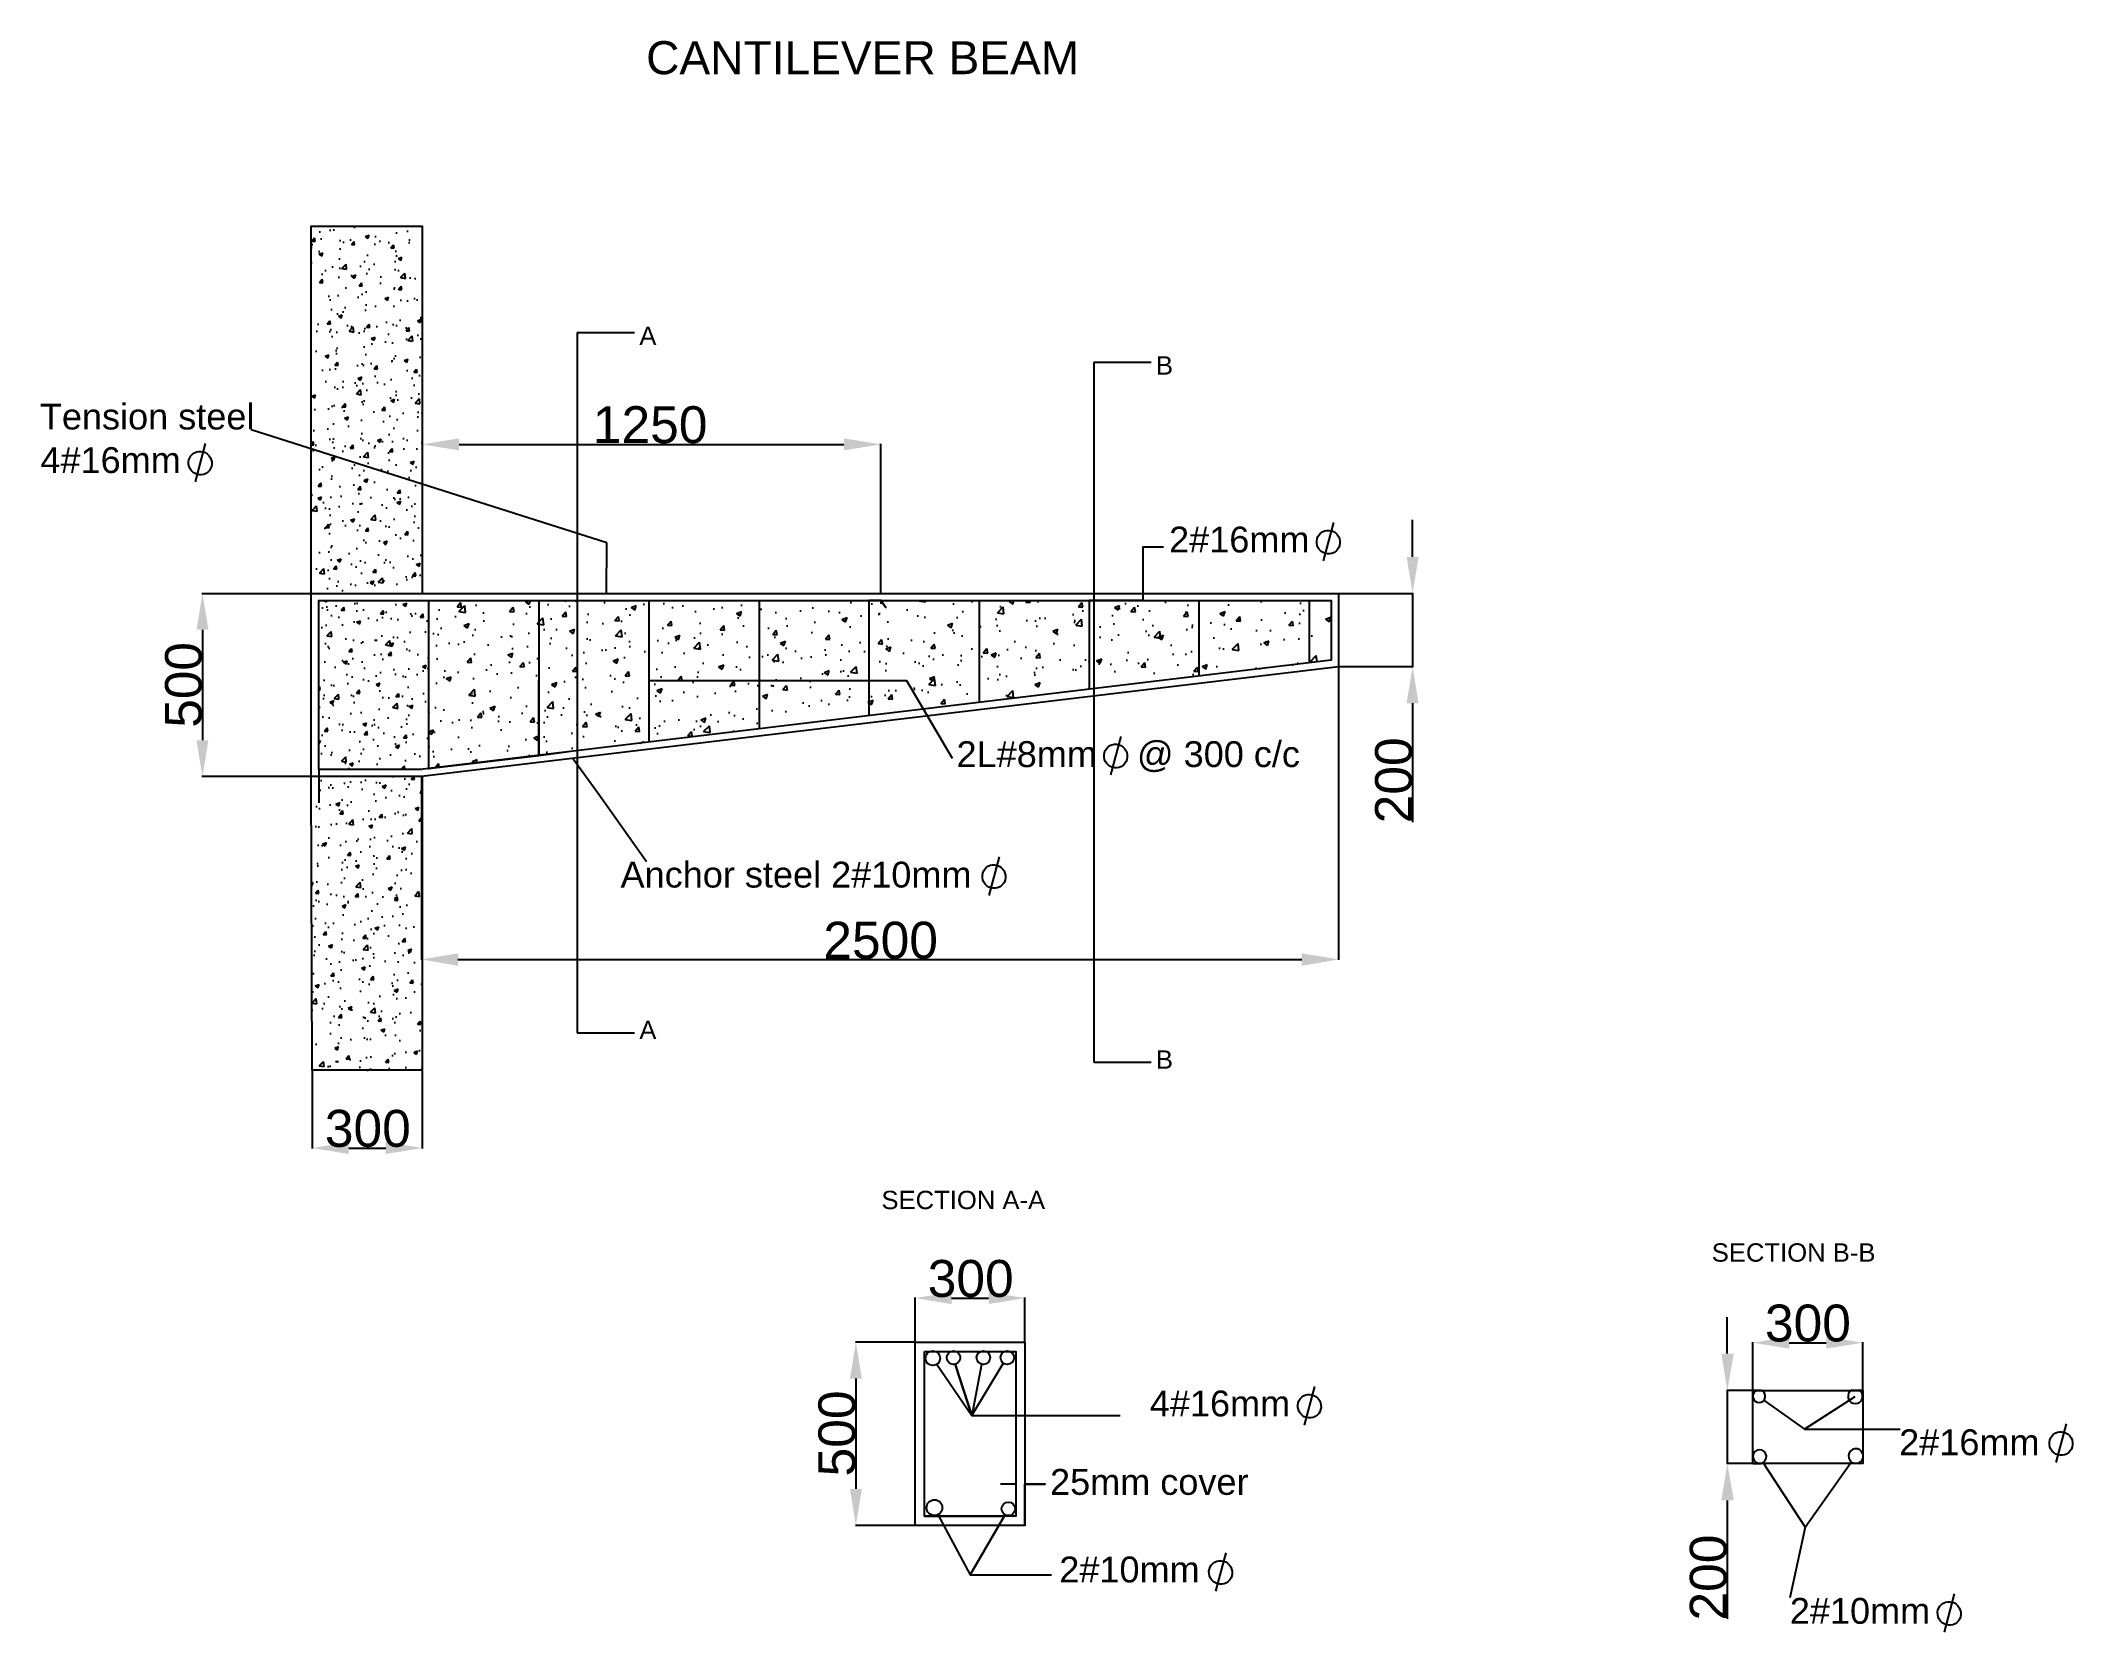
# Model space of a CAD drawing. Header units: inches. Extents: x 1184 to 6727, y 703 to 5040.
import ezdxf

# ---------------------------------------------------------------- set-up
doc = ezdxf.new("R2010")
doc.units = ezdxf.units.IN
doc.header["$MEASUREMENT"] = 0
doc.layers.add('PDF_0', color=7, linetype='Continuous')
doc.layers.add('PDF_Text', color=7, linetype='Continuous')
doc.styles.add('PDF ArialMT', font='arial.ttf')
doc.styles.get("Standard").update_dxf_attribs({"font": 'arial.ttf'})

msp = doc.modelspace()

# ---------------------------------------------------------------- hatches: boundary and pattern name
h = msp.add_hatch()
h.set_pattern_fill('AR-CONC', color=256, scale=15)
h.paths.add_polyline_path([(2223.7, 4534.3), (1921.4, 4534.3), (1921.4, 3927.6), (2223.7, 3831.7), (2223.7, 4233.5)])
h.paths.add_polyline_path([(2223.7, 3831.7), (1921.4, 3927.6), (1921.4, 3534.1), (2223.7, 3534.1)])
h.paths.add_polyline_path([(2241.4, 3514.8), (1942.1, 3514.8), (1942.1, 3054), (2219.2, 3054), (2241.4, 3056.6)])
h = msp.add_hatch()
h.set_pattern_fill('AR-CONC', color=256, scale=20)
h.paths.add_polyline_path([(2542.2, 3297), (2542.2, 3514.8), (2241.4, 3514.8), (2241.4, 3056.9), (2408.6, 3076.7), (2542.2, 3092.7)])
h.paths.add_polyline_path([(2841.6, 3514.8), (2646.7, 3514.8), (2646.7, 3105.3), (2841.6, 3128.6)])
h.paths.add_polyline_path([(2646.7, 3514.8), (2542.2, 3514.8), (2542.2, 3297), (2542.2, 3092.7), (2646.7, 3105.3)])
h.paths.add_polyline_path([(3142.4, 3514.8), (2841.6, 3514.8), (2841.6, 3297), (3142.4, 3297)])
h.paths.add_polyline_path([(3142.4, 3297), (2841.6, 3297), (2841.6, 3128.6), (3142.4, 3164.7)])
h.paths.add_polyline_path([(3441.7, 3514.8), (3142.4, 3514.8), (3142.4, 3297), (3441.7, 3297)])
h.paths.add_polyline_path([(3441.7, 3297), (3142.4, 3297), (3142.4, 3164.7), (3441.7, 3200.7)])
h.paths.add_polyline_path([(3742.5, 3514.8), (3441.7, 3514.8), (3441.7, 3297), (3543.9, 3297), (3590, 3218.5), (3742.5, 3236.8)])
h.paths.add_polyline_path([(3543.9, 3297), (3441.7, 3297), (3441.7, 3200.7), (3590, 3218.5)])
h.paths.add_polyline_path([(4041.8, 3514.8), (3742.5, 3514.8), (3742.5, 3236.8), (4041.8, 3272.7)])
h.paths.add_polyline_path([(4341.1, 3514.8), (4054.8, 3514.8), (4054.8, 3274.2), (4341.1, 3308.6)])
h.paths.add_polyline_path([(4641.9, 3514.8), (4341.1, 3514.8), (4341.1, 3308.6), (4641.9, 3344.7)])
h.paths.add_polyline_path([(4701.2, 3514.8), (4641.9, 3514.8), (4641.9, 3344.7), (4701.2, 3351.8)])
h = msp.add_hatch()
h.set_pattern_fill('AR-CONC', color=256, scale=15)
h.paths.add_polyline_path([(2223.7, 3034.9), (2222.2, 3034.7), (1921.4, 3034.7), (1924.3, 2234.5), (2223.7, 2234.5), (2223.7, 2733.9)])

# ---------------------------------------------------------------- linework, layer by layer
for p, q in [((2646.7, 4244.8), (2646.7, 2336.8)), ((2646.7, 4244.8), (2802.9, 4244.8)), ((4054.8, 4164.2), (4054.8, 2256.2)), ((4054.8, 4164.2), (4211.1, 4164.2)), ((1632.6, 3942.6), (1604.8, 3837.6)), ((2726.9, 3671.9), (1757.5, 3979.6)), ((4707.8, 3727.4), (4680, 3622.4)), ((2726.1, 3534.1), (2726.9, 3671.9)), ((4128.1, 3144.4), (4100.2, 3039.4)), ((3796.4, 2816), (3768.5, 2711)), ((2646.7, 2336.8), (2802.9, 2336.8)), ((4054.8, 2256.2), (4211.1, 2256.2)), ((4656.3, 1372.7), (4628.4, 1267.7)), ((6705, 1271), (6677.2, 1166)), ((4414.1, 919.7), (4386.3, 814.7)), ((6400.2, 808), (6372.4, 703))]:
    msp.add_line(p, q)
for centre in [(1618.7, 3889), (4693.8, 3673.8), (4114.1, 3090.8), (3782.4, 2762.4), (4642.3, 1319.1), (6691.1, 1217.4), (4400.2, 866.1), (6386.3, 754.4)]:
    msp.add_ellipse(centre, major_axis=(15.8, -28.3), ratio=0.971608)
at = {"layer": 'PDF_0', "lineweight": 25}
for points in [[(1623.5, 3534.1), (1921.4, 3534.1), (1921.4, 4534.3), (1924.3, 4534.3), (2223.7, 4534.3), (2223.7, 4233.5), (2223.7, 3534.1), (2364.4, 3534.1)], [(2223.7, 3941.5), (2223.7, 3534.1), (4721.9, 3534.1), (4924.9, 3534.1)], [(2324.4, 3940.1), (3373.5, 3940.1)], [(3474.3, 3534.1), (3474.3, 3941.5)], [(4923.5, 3633.3), (4923.5, 3734.1)], [(4244.8, 3660), (4188.5, 3660), (4188.5, 3514.8), (4041.8, 3514.8), (4041.8, 3273.3)], [(2223.7, 3034.7), (2223.7, 2733.9), (2223.7, 2234.5), (1924.3, 2234.5), (1921.4, 3034.7), (1921.4, 3534.1), (4721.9, 3534.1), (4721.9, 3334), (2222.2, 3034.7), (1921.4, 3034.7), (1623.5, 3034.7)], [(2222.2, 3054), (1942.1, 3054), (1942.1, 3514.8), (4701.2, 3514.8), (4701.2, 3351.8), (2219.2, 3054)], [(2223.7, 3514.8), (4701.2, 3514.8)], [(2241.4, 3514.8), (2241.4, 3056.9), (2542.2, 3092.5), (2542.2, 3297)], [(2542.2, 3514.8), (2542.2, 3092.5), (2622.3, 3102.9)], [(2841.6, 3514.8), (2841.6, 3128.1)], [(3142.4, 3514.8), (3142.4, 3165.1)], [(3487.6, 3495.5), (3474.3, 3514.8), (3441.7, 3514.8), (3441.7, 3200.7)], [(3481.7, 3510.3), (3474.3, 3514.8), (3487.6, 3495.5), (3474.3, 3514.8), (3474.3, 3505.9)], [(3742.5, 3514.8), (3742.5, 3236.2)], [(4341.1, 3514.8), (4341.1, 3308.8)], [(4641.9, 3514.8), (4641.9, 3344.4)], [(4923.5, 3534.1), (4923.5, 3334)], [(1625, 3434.8), (1625, 3134)], [(4924.9, 3334), (4721.9, 3334), (4721.9, 2535.3)], [(2841.6, 3297), (3543.9, 3297), (3668.4, 3085.1)], [(4923.5, 3234.7), (4923.5, 2910.2)], [(1942.1, 3054), (1942.1, 2963.6)], [(2635.6, 3083.6), (2705.2, 2987.3), (2835.3, 2803.6)], [(1942.1, 3033.2), (1942.1, 3033.2)], [(2222.2, 3033.2), (2222.2, 2535.3)], [(2321.5, 2536.8), (4621.2, 2536.8)], [(1924.3, 2233.1), (1924.3, 2021.2)], [(2223.7, 2233.1), (2223.7, 2021.2)], [(2023.6, 2022.6), (2124.4, 2022.6)], [(3567.6, 1495.1), (3567.6, 1615.2)], [(3666.9, 1613.7), (3767.7, 1613.7)], [(3866.9, 1495.1), (3866.9, 1615.2)], [(5781.4, 1462.5), (5781.4, 1561.8)], [(3566.1, 1493.7), (3404.6, 1493.7)], [(3592.8, 1468.5), (3615, 1468.5), (3652.1, 1468.5), (3711.4, 1468.5), (3775.1, 1468.5), (3822.5, 1468.5)], [(3615, 1468.5), (3671.4, 1468.5), (3758.8, 1468.5)], [(5851, 1363.3), (5851, 1493.7)], [(5950.3, 1492.2), (6051.1, 1492.2)], [(6150.4, 1363.3), (6150.4, 1493.7)], [(3406.1, 1394.4), (3406.1, 1093.6)], [(3625.4, 1434.4), (3721.7, 1293.6), (3807.7, 1435.9)], [(3748.4, 1432.9), (3721.7, 1293.6), (3677.3, 1431.4), (3721.7, 1293.6), (4126.4, 1293.6)], [(5849.6, 1361.8), (5779.9, 1361.8)], [(5781.4, 1361.8), (5781.4, 1163.2)], [(6150.4, 1361.8), (6150.4, 1188.4), (6150.4, 1175.1), (6150.4, 1163.2), (5851, 1163.2), (5851, 1361.8)], [(5873.3, 1361.8), (5851, 1361.8), (6150.4, 1361.8), (6119.2, 1361.8)], [(5882.2, 1335.1), (5991.8, 1256.6), (6129.6, 1345.5)], [(6113.3, 1335.1), (5991.8, 1256.6), (6252.6, 1256.6)], [(5879.2, 1164.7), (5993.3, 989.9), (6119.2, 1166.2)], [(5849.6, 1163.2), (5779.9, 1163.2)], [(5851, 1163.2), (5873.3, 1163.2)], [(6150.4, 1163.2), (6125.2, 1163.2)], [(3841.8, 1106.9), (3800.3, 1106.9)], [(3866.9, 994.3), (3866.9, 1106.9), (3921.8, 1106.9), (3866.9, 1106.9)], [(5781.4, 1062.5), (5781.4, 739.4)], [(3619.5, 1019.5), (3592.8, 1019.5), (3637.3, 1019.5), (3801.7, 1019.5)], [(3629.9, 1022.4), (3717.3, 859.5), (3812.1, 1022.4), (3717.3, 859.5), (3939.6, 859.5)], [(3841.8, 1019.5), (3821, 1019.5)], [(3566.1, 994.3), (3404.6, 994.3)], [(5993.3, 989.9), (5951.8, 797.3)]]:
    msp.add_lwpolyline(points, dxfattribs=at)
for points in [[(3567.6, 1493.7), (3866.9, 1493.7), (3866.9, 994.3), (3567.6, 994.3)], [(3592.8, 1468.5), (3841.8, 1468.5), (3841.8, 1019.5), (3592.8, 1019.5)]]:
    msp.add_lwpolyline(points, close=True, dxfattribs=at)
for centre, radius in [((3615.8, 1449.9), 20), ((3672.1, 1451.4), 18.5), ((3753.6, 1451.4), 18.5), ((3818.8, 1451.4), 18.5), ((3620.2, 1042.5), 21.5), ((3821.8, 1039.5), 18.5)]:
    msp.add_circle(centre, radius, dxfattribs=at)
for centre, radius, start, end in [((5868.1, 1346.2), 17, 108.9024, 71.0976), ((6130.4, 1346.2), 20, 119.6798, 60.3202), ((5869.6, 1181.7), 18.5, 283.4195, 256.5805), ((6131.8, 1183.2), 20, 18.715, 254.2893), ((6131.8, 1183.2), 20, 285.7097, 341.2862)]:
    msp.add_arc(centre, radius, start, end, dxfattribs=at)
at = {"layer": 'PDF_0', "transparency": 33554559}
for points in [[(2324.4, 3956.4), (2324.4, 3923.8), (2223.7, 3940.1)], [(3373.5, 3956.4), (3373.5, 3923.8), (3474.3, 3940.1)], [(4907.2, 3633.3), (4939.8, 3633.3), (4923.5, 3534.1)], [(1608.7, 3434.8), (1641.3, 3434.8), (1625, 3534.1)], [(1608.7, 3134), (1641.3, 3134), (1625, 3034.7)], [(1921.4, 3034.7), (1922.9, 2733.9), (1922.9, 2733.9)], [(2223.7, 3034.7), (2223.7, 2733.9), (2223.7, 2733.9)], [(1922.9, 2733.9), (1924.3, 2234.5), (1924.3, 2234.5)], [(2223.7, 2733.9), (2223.7, 2234.5), (2223.7, 2234.5)], [(2321.5, 2553.1), (2321.5, 2519), (2222.2, 2536.8)], [(4621.2, 2553.1), (4621.2, 2519), (4721.9, 2536.8)], [(2023.6, 2038.9), (2023.6, 2006.3), (1924.3, 2022.6)], [(2124.4, 2038.9), (2124.4, 2006.3), (2223.7, 2022.6)], [(3666.9, 1630), (3666.9, 1597.4), (3567.6, 1613.7)], [(3767.7, 1630), (3767.7, 1597.4), (3866.9, 1613.7)], [(5950.3, 1508.5), (5950.3, 1475.9), (5851, 1492.2)], [(6051.1, 1508.5), (6051.1, 1475.9), (6150.4, 1492.2)], [(3389.8, 1394.4), (3422.4, 1394.4), (3406.1, 1493.7)], [(5765.1, 1462.5), (5799.2, 1462.5), (5781.4, 1361.8)], [(5765.1, 1062.5), (5799.2, 1062.5), (5781.4, 1163.2)], [(3389.8, 1093.6), (3422.4, 1093.6), (3406.1, 994.3)]]:
    msp.add_solid(points, dxfattribs=at)
at = {"layer": 'PDF_0', "color": 255, "transparency": 33554559}
msp.add_solid([(4907.2, 3234.7), (4939.8, 3234.7), (4923.5, 3334)], dxfattribs=at)

# ---------------------------------------------------------------- texts
at = {"attachment_point": 1}
for s, width, insert, char_height in [('\\pxql;A', 163.174, (2815.8, 4260.9), 50), ('\\pxql;B', 163.174, (4223.9, 4180.3), 50), ('\\pxql;A', 163.174, (2815.8, 2369.4), 50), ('\\pxql;B', 163.174, (4223.9, 2288.8), 50), ('SECTION A-A', 798.57, (3475.7, 1906.1), 50), ('SECTION B-B', 1630.671, (5479.3, 1833.7), 0.2), ('SECTION B-B', 798.57, (5739, 1763), 50)]:
    msp.add_mtext_dynamic_manual_height_columns(s, width=width, gutter_width=1, heights=[0], dxfattribs=dict(at, insert=insert, char_height=char_height))
at = {"layer": 'PDF_Text', "insert": (2834.3, 4993.2), "char_height": 90, "width": 1288.858, "attachment_point": 4, "style": 'PDF ArialMT'}
msp.add_mtext('CANTILEVER BEAM', dxfattribs=at)
at = {"layer": 'PDF_Text', "attachment_point": 4, "style": 'PDF ArialMT'}
for s, insert, char_height in [('Tension steel', (1181.7, 4015.4), 70.403), ('1250', (2689, 3993.1), 100.58), ('4#16mm ', (1183.2, 3896.8), 70.4), ('2#16mm', (4259.8, 3680.3), 70.4), ('2L#8mm    @ 300 c/c', (3680.4, 3089), 70.403), ('Anchor steel 2#10mm ', (2764.6, 2767.2), 70.403), ('2500', (3317.3, 2588.3), 100.58), ('300', (1958.5, 2075.6), 100.58), ('300', (3601.8, 1666.6), 100.58), ('300', (5883.9, 1545.1), 100.58), ('4#16mm', (4207.2, 1326.1), 70.4), ('2#16mm', (6249.9, 1220.4), 70.4), ('25mm cover', (3935.3, 1112.3), 70.4), ('2#10mm ', (3960.5, 873.7), 70.4), ('2#10mm ', (5951.8, 760.9), 70.4)]:
    msp.add_mtext(s, dxfattribs=dict(at, insert=insert, char_height=char_height))
at = {"layer": 'PDF_Text', "attachment_point": 4, "rotation": 90, "style": 'PDF ArialMT'}
for s, insert, char_height in [('500', (1573.7, 3168.2), 99.99), ('200', (4872.2, 2907.4), 100.58), ('500', (3354.8, 1127.7), 100.58), ('200', (5730.2, 735), 100.58)]:
    msp.add_mtext(s, dxfattribs=dict(at, insert=insert, char_height=char_height))

doc.saveas('drawing.dxf')
